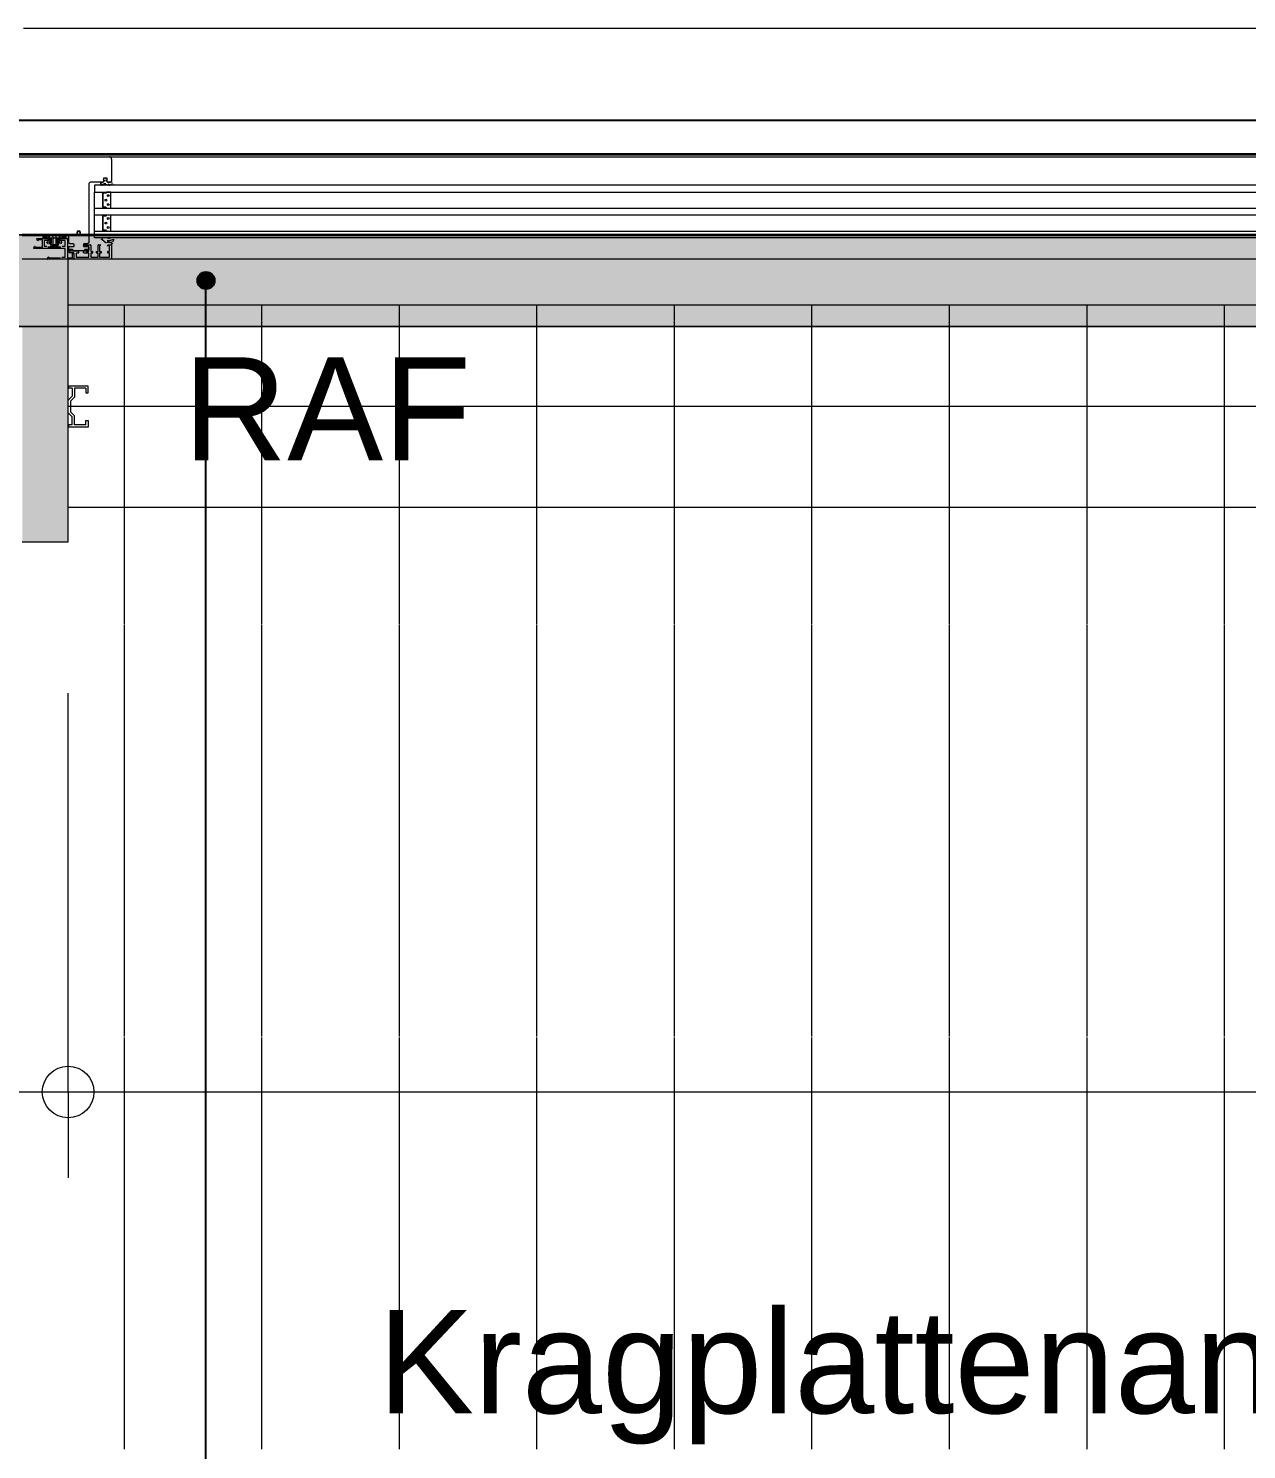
# Model space of a CAD drawing. Header units: metres. Extents: x 0.003 to 0.843, y 0.003 to 0.597.
# Drawn here: x 0.50247 to 0.52373, y 0.1414 to 0.1662 of the extents above; entities that cross this region are included whole.
import ezdxf

# ---------------------------------------------------------------- set-up
doc = ezdxf.new("R2010")
doc.units = ezdxf.units.M
for name, pattern in [('AUSGEZOGEN', [0]), ('LINIE_23', [0.0079, 0.004, -0.0013, 0, -0.0013, 0, -0.0013]), ('STRICHLINIE', [19.05, 12.7, -6.35]), ('STRICHPUNKT', [25.4, 12.7, -6.35, 0, -6.35])]:
    doc.linetypes.add(name, pattern=pattern)
for name, color, linetype, lineweight in [('Allgemein', 7, 'AUSGEZOGEN', 18), ('Ausbau Raeume', 7, 'AUSGEZOGEN', 18), ('Bauachsen grob', 7, 'STRICHPUNKT', 13), ('Bodenplatte', 7, 'AUSGEZOGEN', 18), ('Decke', 7, 'AUSGEZOGEN', 35), ('Fenster', 7, 'AUSGEZOGEN', 18), ('Rolladen', 7, 'AUSGEZOGEN', 13), ('Text Decke', 7, 'AUSGEZOGEN', 25), ('Text Werkplan Ausfuehrung', 7, 'AUSGEZOGEN', 25), ('Wand Beton bewehrt', 7, 'AUSGEZOGEN', 35), ('Werkplan- Ausfuehrungsmasse', 7, 'AUSGEZOGEN', 13)]:
    doc.layers.add(name, color=color, linetype=linetype, lineweight=lineweight)
doc.styles.add('ARIAL', font='ARIAL.TTF')

msp = doc.modelspace()

# ---------------------------------------------------------------- hatches: boundary and pattern name
at = {"layer": 'Allgemein', "linetype": 'AUSGEZOGEN', "lineweight": 13}
msp.add_hatch(color=32, dxfattribs=at).paths.add_polyline_path([(0.50316, 0.159397), (0.50316, 0.162171), (0.50236, 0.162171), (0.50236, 0.159397), (0.50236, 0.158597), (0.50236, 0.158117), (0.50236, 0.157637), (0.50236, 0.157237), (0.50316, 0.157237), (0.50316, 0.157637), (0.50316, 0.158117), (0.50316, 0.158597)])
at = {"layer": 'Bodenplatte', "linetype": 'AUSGEZOGEN', "lineweight": 13}
msp.add_hatch(color=71, dxfattribs=at).paths.add_polyline_path([(0.32236, 0.162597), (0.32236, 0.160997), (0.63436, 0.160997), (0.63436, 0.162597)])
at = {"layer": 'Text Decke', "linetype": 'AUSGEZOGEN', "lineweight": 25}
for points in [[(0.505416, 0.161797), (0.505716, 0.161797), (0.505695, 0.161872)], [(0.505416, 0.161797), (0.505695, 0.161872), (0.505437, 0.161872)], [(0.505437, 0.161722), (0.505716, 0.161797), (0.505416, 0.161797)], [(0.505437, 0.161872), (0.505695, 0.161872), (0.505641, 0.161926)], [(0.505437, 0.161872), (0.505641, 0.161926), (0.505491, 0.161926)], [(0.505437, 0.161722), (0.505695, 0.161722), (0.505716, 0.161797)], [(0.505491, 0.161668), (0.505695, 0.161722), (0.505437, 0.161722)], [(0.505491, 0.161926), (0.505641, 0.161926), (0.505566, 0.161947)], [(0.505491, 0.161668), (0.505641, 0.161668), (0.505695, 0.161722)], [(0.505641, 0.161668), (0.505491, 0.161668), (0.505566, 0.161647)]]:
    msp.add_hatch(color=92, dxfattribs=at).paths.add_polyline_path(points)

# ---------------------------------------------------------------- linework, layer by layer
at = {"layer": 'Allgemein', "color": 7, "linetype": 'AUSGEZOGEN', "lineweight": 13}
for p, q in [((0.50316, 0.162171), (0.50236, 0.162171)), ((0.50316, 0.159397), (0.50316, 0.162171)), ((0.50316, 0.158597), (0.50316, 0.159397)), ((0.50316, 0.158117), (0.50316, 0.158597)), ((0.50316, 0.157637), (0.50316, 0.158117)), ((0.50316, 0.157237), (0.50316, 0.157637)), ((0.50236, 0.157237), (0.50316, 0.157237))]:
    msp.add_line(p, q, dxfattribs=at)
at = {"layer": 'Ausbau Raeume', "color": 254, "linetype": 'AUSGEZOGEN', "lineweight": 18}
for p, q in [((0.504142, 0.155803), (0.504142, 0.161371)), ((0.506542, 0.155803), (0.506542, 0.161371)), ((0.508942, 0.155803), (0.508942, 0.161371)), ((0.511342, 0.155803), (0.511342, 0.161371)), ((0.513742, 0.155803), (0.513742, 0.161371)), ((0.516142, 0.155803), (0.516142, 0.161371)), ((0.518542, 0.155803), (0.518542, 0.161371)), ((0.520942, 0.155803), (0.520942, 0.161371)), ((0.523342, 0.155803), (0.523342, 0.161371)), ((0.504142, 0.148603), (0.504142, 0.155789)), ((0.506542, 0.148603), (0.506542, 0.155789)), ((0.508942, 0.148603), (0.508942, 0.155789)), ((0.511342, 0.148603), (0.511342, 0.155789)), ((0.513742, 0.148603), (0.513742, 0.155789)), ((0.516142, 0.148603), (0.516142, 0.155789)), ((0.518542, 0.148603), (0.518542, 0.155789)), ((0.520942, 0.148603), (0.520942, 0.155789)), ((0.523342, 0.148603), (0.523342, 0.155789)), ((0.504142, 0.141403), (0.504142, 0.148589)), ((0.506542, 0.141403), (0.506542, 0.148589)), ((0.508942, 0.141403), (0.508942, 0.148589)), ((0.511342, 0.141403), (0.511342, 0.148589)), ((0.513742, 0.141403), (0.513742, 0.148589)), ((0.516142, 0.141403), (0.516142, 0.148589)), ((0.518542, 0.141403), (0.518542, 0.148589)), ((0.520942, 0.141403), (0.520942, 0.148589)), ((0.523342, 0.141403), (0.523342, 0.148589))]:
    msp.add_line(p, q, dxfattribs=at)
at = {"layer": 'Bauachsen grob', "color": 32, "linetype": 'LINIE_23', "lineweight": 25, "true_color": 0xc36e14}
msp.add_line((0.2294, 0.164597), (0.73132, 0.164597), dxfattribs=at)
at = {"layer": 'Bodenplatte', "color": 92, "linetype": 'STRICHLINIE', "lineweight": 18}
for p, q in [((0.63436, 0.162597), (0.32236, 0.162597)), ((0.31916, 0.160997), (0.63756, 0.160997))]:
    msp.add_line(p, q, dxfattribs=at)
at = {"layer": 'Decke', "color": 92, "linetype": 'STRICHPUNKT', "lineweight": 18}
for p, q in [((0.32236, 0.162597), (0.63436, 0.162597)), ((0.63756, 0.160997), (0.31916, 0.160997))]:
    msp.add_line(p, q, dxfattribs=at)
at = {"layer": 'Fenster', "color": 7, "linetype": 'AUSGEZOGEN', "lineweight": 13}
for p, q in [((0.5331, 0.166197), (0.50238, 0.166197)), ((0.50177, 0.163957), (0.50388, 0.163957)), ((0.50388, 0.163957), (0.5331, 0.163957)), ((0.50392, 0.163917), (0.50392, 0.163537)), ((0.50352, 0.163477), (0.50352, 0.162607)), ((0.503778, 0.163517), (0.50356, 0.163517)), ((0.50362, 0.163461), (0.50362, 0.163341)), ((0.53336, 0.163461), (0.50362, 0.163461)), ((0.503729, 0.163517), (0.503765, 0.163517)), ((0.503729, 0.163467), (0.503729, 0.163502)), ((0.503743, 0.163474), (0.503741, 0.163466)), ((0.503757, 0.163466), (0.503754, 0.163474)), ((0.503779, 0.16348), (0.503768, 0.163464)), ((0.503772, 0.163553), (0.503785, 0.163567)), ((0.50378, 0.163549), (0.503777, 0.163547)), ((0.50384, 0.163587), (0.503778, 0.163587)), ((0.503778, 0.163587), (0.503778, 0.163517)), ((0.503818, 0.163485), (0.503788, 0.163485)), ((0.503796, 0.163474), (0.503813, 0.16348)), ((0.503839, 0.163475), (0.503796, 0.163461)), ((0.503797, 0.163529), (0.503797, 0.163552)), ((0.503807, 0.163575), (0.503811, 0.163575)), ((0.503821, 0.163551), (0.503821, 0.163529)), ((0.503832, 0.163567), (0.503846, 0.163553)), ((0.503841, 0.163547), (0.503838, 0.163549)), ((0.50384, 0.163517), (0.50384, 0.163587)), ((0.5039, 0.163517), (0.50384, 0.163517)), ((0.503849, 0.163466), (0.503847, 0.163474)), ((0.503853, 0.163517), (0.503899, 0.163517)), ((0.503863, 0.163474), (0.503861, 0.163466)), ((0.503877, 0.163466), (0.503874, 0.163474)), ((0.503889, 0.16347), (0.503888, 0.163466)), ((0.503935, 0.163461), (0.503899, 0.163473)), ((0.50392, 0.163537), (0.5039, 0.163517)), ((0.503904, 0.16352), (0.503908, 0.163526)), ((0.503919, 0.163522), (0.503919, 0.16352)), ((0.503919, 0.16352), (0.503919, 0.163518)), ((0.503919, 0.163516), (0.503928, 0.16349)), ((0.50394, 0.163478), (0.503945, 0.163475)), ((0.50362, 0.163061), (0.50362, 0.163341)), ((0.50362, 0.163341), (0.53336, 0.163341)), ((0.50376, 0.163318), (0.50376, 0.163085)), ((0.503764, 0.163318), (0.503764, 0.163085)), ((0.503764, 0.163085), (0.503764, 0.163318)), ((0.503828, 0.163329), (0.503771, 0.163329)), ((0.503821, 0.163326), (0.503771, 0.163326)), ((0.503771, 0.163326), (0.503821, 0.163326)), ((0.503828, 0.163329), (0.503828, 0.163329)), ((0.503829, 0.163334), (0.503829, 0.163334)), ((0.503901, 0.163341), (0.503837, 0.163341)), ((0.503908, 0.163069), (0.503908, 0.163334)), ((0.50362, 0.162941), (0.50362, 0.163061)), ((0.50362, 0.163061), (0.53336, 0.163061)), ((0.503771, 0.163077), (0.503821, 0.163077)), ((0.503821, 0.163077), (0.503771, 0.163077)), ((0.503771, 0.163073), (0.503828, 0.163073)), ((0.503828, 0.163073), (0.503828, 0.163074)), ((0.503829, 0.163069), (0.503829, 0.163069)), ((0.503837, 0.163061), (0.503901, 0.163061)), ((0.50362, 0.162661), (0.50362, 0.162941)), ((0.53336, 0.162941), (0.50362, 0.162941)), ((0.50376, 0.162918), (0.50376, 0.162685)), ((0.503764, 0.162918), (0.503764, 0.162685)), ((0.503764, 0.162685), (0.503764, 0.162918)), ((0.503828, 0.162929), (0.503771, 0.162929)), ((0.503821, 0.162926), (0.503771, 0.162926)), ((0.503771, 0.162926), (0.503821, 0.162926)), ((0.503828, 0.162929), (0.503828, 0.162929)), ((0.503829, 0.162934), (0.503829, 0.162934)), ((0.503901, 0.162941), (0.503837, 0.162941)), ((0.503908, 0.162669), (0.503908, 0.162934)), ((0.50332, 0.162597), (0.50108, 0.162597)), ((0.502612, 0.162517), (0.502612, 0.162527)), ((0.502616, 0.162531), (0.502794, 0.162531)), ((0.50263, 0.162495), (0.502622, 0.1625)), ((0.502636, 0.162503), (0.502636, 0.162498)), ((0.502708, 0.162507), (0.50264, 0.162507)), ((0.502712, 0.162383), (0.502712, 0.162503)), ((0.502716, 0.162593), (0.502736, 0.162593)), ((0.502716, 0.162569), (0.502716, 0.162593)), ((0.502736, 0.162569), (0.502716, 0.162569)), ((0.502716, 0.162543), (0.502761, 0.162558)), ((0.502716, 0.162533), (0.502716, 0.162543)), ((0.502716, 0.162543), (0.50272, 0.16254)), ((0.502716, 0.162533), (0.50272, 0.162533)), ((0.502736, 0.162597), (0.50272, 0.162597)), ((0.50272, 0.162565), (0.502736, 0.162565)), ((0.502762, 0.162554), (0.50272, 0.16254)), ((0.50272, 0.16254), (0.50272, 0.162533)), ((0.502723, 0.162531), (0.50276, 0.162544)), ((0.502724, 0.162528), (0.502723, 0.162531)), ((0.502761, 0.16254), (0.502724, 0.162528)), ((0.502736, 0.162597), (0.502826, 0.162597)), ((0.502736, 0.162593), (0.502736, 0.162597)), ((0.502826, 0.162593), (0.502736, 0.162593)), ((0.502736, 0.162593), (0.502736, 0.162569)), ((0.502786, 0.162569), (0.502736, 0.162569)), ((0.502736, 0.162569), (0.502736, 0.162565)), ((0.502768, 0.162565), (0.502736, 0.162565)), ((0.502744, 0.162495), (0.502744, 0.162399)), ((0.502798, 0.162499), (0.502748, 0.162499)), ((0.502761, 0.16254), (0.50276, 0.162544)), ((0.502761, 0.162558), (0.502763, 0.162558)), ((0.502761, 0.162558), (0.502762, 0.162554)), ((0.502763, 0.162555), (0.502762, 0.162554)), ((0.502762, 0.162544), (0.502762, 0.162554)), ((0.502762, 0.16254), (0.502762, 0.162544)), ((0.502762, 0.162544), (0.502762, 0.162544)), ((0.502762, 0.162544), (0.502763, 0.162544)), ((0.502763, 0.16254), (0.502762, 0.16254)), ((0.502763, 0.162544), (0.502764, 0.162543)), ((0.502764, 0.162539), (0.502763, 0.16254)), ((0.502763, 0.16254), (0.502763, 0.16254)), ((0.502764, 0.162543), (0.502765, 0.162541)), ((0.502765, 0.162539), (0.502764, 0.162539)), ((0.502765, 0.162541), (0.502766, 0.162541)), ((0.502765, 0.162541), (0.502765, 0.16254)), ((0.502765, 0.16254), (0.502765, 0.162539)), ((0.502765, 0.162539), (0.502765, 0.162538)), ((0.502765, 0.162538), (0.502766, 0.162538)), ((0.502766, 0.162541), (0.502766, 0.162561)), ((0.502766, 0.162561), (0.502771, 0.162561)), ((0.502786, 0.162541), (0.502766, 0.162541)), ((0.502766, 0.162538), (0.502767, 0.162537)), ((0.502767, 0.162537), (0.502768, 0.162537)), ((0.502768, 0.162565), (0.502772, 0.162566)), ((0.50277, 0.162537), (0.502768, 0.162537)), ((0.50277, 0.162537), (0.502786, 0.162537)), ((0.502774, 0.162562), (0.502771, 0.162561)), ((0.502772, 0.162566), (0.502777, 0.162567)), ((0.502778, 0.162564), (0.502774, 0.162562)), ((0.502777, 0.162567), (0.502781, 0.162568)), ((0.502782, 0.162566), (0.502778, 0.162564)), ((0.502781, 0.162568), (0.502786, 0.162569)), ((0.502786, 0.162569), (0.502782, 0.162566)), ((0.502786, 0.162569), (0.502786, 0.162541)), ((0.502786, 0.162537), (0.502786, 0.162541)), ((0.502786, 0.162541), (0.502826, 0.162541)), ((0.502826, 0.162537), (0.502786, 0.162537)), ((0.502786, 0.162493), (0.502787, 0.162496)), ((0.502786, 0.162493), (0.50279, 0.162492)), ((0.502786, 0.162493), (0.50279, 0.162492)), ((0.502791, 0.162494), (0.502787, 0.162496)), ((0.502787, 0.162473), (0.502791, 0.162475)), ((0.502788, 0.162472), (0.502791, 0.162474)), ((0.502806, 0.162443), (0.502788, 0.162472)), ((0.502791, 0.162494), (0.50279, 0.162492)), ((0.502791, 0.162498), (0.502816, 0.162498)), ((0.502791, 0.162498), (0.502791, 0.162494)), ((0.502816, 0.162494), (0.502791, 0.162494)), ((0.502791, 0.162474), (0.502809, 0.162446)), ((0.502807, 0.162506), (0.502801, 0.162501)), ((0.50281, 0.162515), (0.50281, 0.162513)), ((0.502816, 0.162498), (0.502816, 0.162494)), ((0.502822, 0.162537), (0.502822, 0.16252)), ((0.50286, 0.16252), (0.502822, 0.16252)), ((0.502822, 0.162519), (0.502822, 0.162519)), ((0.502822, 0.162519), (0.502822, 0.162518)), ((0.502822, 0.162518), (0.50286, 0.162518)), ((0.502822, 0.162518), (0.502822, 0.162518)), ((0.502834, 0.162513), (0.502822, 0.162518)), ((0.502822, 0.162518), (0.502822, 0.162518)), ((0.502826, 0.162597), (0.503014, 0.162597)), ((0.502826, 0.162597), (0.502826, 0.162593)), ((0.502826, 0.162541), (0.502826, 0.162593)), ((0.502829, 0.162593), (0.502826, 0.162593)), ((0.502826, 0.162537), (0.502826, 0.162541)), ((0.502829, 0.162541), (0.502826, 0.162541)), ((0.503014, 0.162537), (0.502826, 0.162537)), ((0.502829, 0.162593), (0.502829, 0.162541)), ((0.503011, 0.162593), (0.502829, 0.162593)), ((0.502829, 0.162541), (0.503011, 0.162541)), ((0.502835, 0.162482), (0.502831, 0.162482)), ((0.50284, 0.162441), (0.502831, 0.162482)), ((0.50286, 0.162513), (0.502834, 0.162513)), ((0.502835, 0.162513), (0.50286, 0.162513)), ((0.502835, 0.162482), (0.502844, 0.162442)), ((0.50286, 0.162443), (0.50286, 0.162537)), ((0.502864, 0.162537), (0.502864, 0.162443)), ((0.502892, 0.162597), (0.502892, 0.162427)), ((0.502948, 0.162597), (0.502948, 0.162427)), ((0.502976, 0.162443), (0.502976, 0.162537)), ((0.50298, 0.162537), (0.50298, 0.162443)), ((0.503017, 0.16252), (0.50298, 0.16252)), ((0.50298, 0.162518), (0.503017, 0.162518)), ((0.50298, 0.162513), (0.503005, 0.162513)), ((0.503006, 0.162513), (0.50298, 0.162513)), ((0.502996, 0.162442), (0.503005, 0.162482)), ((0.503009, 0.162482), (0.503, 0.162441)), ((0.503005, 0.162482), (0.503009, 0.162482)), ((0.503006, 0.162513), (0.503017, 0.162518)), ((0.503011, 0.162541), (0.503011, 0.162593)), ((0.503014, 0.162593), (0.503011, 0.162593)), ((0.503014, 0.162541), (0.503011, 0.162541)), ((0.503014, 0.162593), (0.503014, 0.162597)), ((0.503014, 0.162597), (0.503104, 0.162597)), ((0.503014, 0.162593), (0.503014, 0.162541)), ((0.503104, 0.162593), (0.503014, 0.162593)), ((0.503014, 0.162537), (0.503014, 0.162541)), ((0.503014, 0.162541), (0.503054, 0.162541)), ((0.503054, 0.162537), (0.503014, 0.162537)), ((0.503017, 0.162537), (0.503017, 0.16252)), ((0.503017, 0.162518), (0.503017, 0.162519)), ((0.503017, 0.162519), (0.503017, 0.162519)), ((0.503017, 0.162518), (0.503017, 0.162518)), ((0.503017, 0.162518), (0.503017, 0.162518)), ((0.503024, 0.162498), (0.503049, 0.162498)), ((0.503024, 0.162498), (0.503024, 0.162494)), ((0.503049, 0.162494), (0.503024, 0.162494)), ((0.50303, 0.162513), (0.50303, 0.162515)), ((0.503031, 0.162446), (0.503049, 0.162474)), ((0.503039, 0.162501), (0.503033, 0.162506)), ((0.503052, 0.162472), (0.503034, 0.162443)), ((0.503104, 0.162499), (0.503042, 0.162499)), ((0.503046, 0.162531), (0.503146, 0.162531)), ((0.503049, 0.162494), (0.503049, 0.162498)), ((0.503053, 0.162496), (0.503049, 0.162494)), ((0.50305, 0.162492), (0.503049, 0.162494)), ((0.503052, 0.162472), (0.503049, 0.162474)), ((0.503052, 0.162472), (0.503049, 0.162474)), ((0.503054, 0.162493), (0.50305, 0.162492)), ((0.503054, 0.162493), (0.50305, 0.162492)), ((0.503053, 0.162496), (0.503054, 0.162493)), ((0.503054, 0.162541), (0.503054, 0.162569)), ((0.503104, 0.162569), (0.503054, 0.162569)), ((0.503058, 0.162567), (0.503054, 0.162569)), ((0.503054, 0.162569), (0.503059, 0.162568)), ((0.503054, 0.162537), (0.503054, 0.162541)), ((0.503074, 0.162541), (0.503054, 0.162541)), ((0.503054, 0.162537), (0.50307, 0.162537)), ((0.503062, 0.162564), (0.503058, 0.162567)), ((0.503059, 0.162568), (0.503063, 0.162567)), ((0.503066, 0.162562), (0.503062, 0.162564)), ((0.503063, 0.162567), (0.503068, 0.162566)), ((0.503069, 0.162561), (0.503066, 0.162562)), ((0.503068, 0.162566), (0.503072, 0.162565)), ((0.503069, 0.162561), (0.503074, 0.162561)), ((0.503072, 0.162537), (0.50307, 0.162537)), ((0.503104, 0.162565), (0.503072, 0.162565)), ((0.503072, 0.162537), (0.503074, 0.162538)), ((0.503072, 0.162537), (0.503072, 0.162537)), ((0.503074, 0.162561), (0.503074, 0.162541)), ((0.503074, 0.162541), (0.503075, 0.162541)), ((0.503074, 0.162538), (0.503075, 0.162538)), ((0.503075, 0.162542), (0.503076, 0.162543)), ((0.503075, 0.162541), (0.503075, 0.162542)), ((0.503075, 0.16254), (0.503075, 0.162541)), ((0.503075, 0.162539), (0.503075, 0.16254)), ((0.503075, 0.162539), (0.503075, 0.162538)), ((0.503076, 0.162539), (0.503075, 0.162539)), ((0.503075, 0.162539), (0.503075, 0.162539)), ((0.503075, 0.162538), (0.503075, 0.162539)), ((0.503076, 0.162543), (0.503077, 0.162544)), ((0.503077, 0.16254), (0.503076, 0.16254)), ((0.503076, 0.16254), (0.503076, 0.162539)), ((0.503077, 0.162558), (0.503079, 0.162558)), ((0.503078, 0.162554), (0.503077, 0.162555)), ((0.503077, 0.162544), (0.503077, 0.162544)), ((0.503077, 0.162544), (0.503078, 0.162544)), ((0.503078, 0.16254), (0.503077, 0.16254)), ((0.503079, 0.162558), (0.503078, 0.162554)), ((0.503078, 0.162554), (0.503078, 0.162544)), ((0.50312, 0.16254), (0.503078, 0.162554)), ((0.503078, 0.162544), (0.503078, 0.16254)), ((0.503079, 0.162558), (0.503124, 0.162543)), ((0.50308, 0.162544), (0.503079, 0.16254)), ((0.503116, 0.162528), (0.503079, 0.16254)), ((0.50308, 0.162544), (0.503117, 0.162531)), ((0.50312, 0.162597), (0.503104, 0.162597)), ((0.503104, 0.162593), (0.503104, 0.162597)), ((0.503104, 0.162569), (0.503104, 0.162593)), ((0.503104, 0.162593), (0.503124, 0.162593)), ((0.503104, 0.162569), (0.503104, 0.162565)), ((0.503124, 0.162569), (0.503104, 0.162569)), ((0.503104, 0.162565), (0.50312, 0.162565)), ((0.503108, 0.162399), (0.503108, 0.162495)), ((0.503116, 0.162528), (0.503117, 0.162531)), ((0.503124, 0.162543), (0.50312, 0.16254)), ((0.50312, 0.162533), (0.50312, 0.16254)), ((0.503124, 0.162533), (0.50312, 0.162533)), ((0.503124, 0.162593), (0.503124, 0.162569)), ((0.503124, 0.162543), (0.503124, 0.162533)), ((0.50315, 0.162527), (0.50315, 0.162199)), ((0.50317, 0.162457), (0.50317, 0.162597)), ((0.50317, 0.162597), (0.50332, 0.162597)), ((0.50319, 0.162437), (0.50317, 0.162457)), ((0.50337, 0.162657), (0.50332, 0.162657)), ((0.50332, 0.162657), (0.50332, 0.162597)), ((0.50332, 0.162597), (0.50332, 0.162643)), ((0.50333, 0.162653), (0.503345, 0.162653)), ((0.503345, 0.162653), (0.50336, 0.162653)), ((0.50337, 0.162597), (0.50337, 0.162657)), ((0.50337, 0.162643), (0.50337, 0.162597)), ((0.50351, 0.162597), (0.50337, 0.162597)), ((0.50337, 0.162597), (0.50352, 0.162597)), ((0.50352, 0.162457), (0.5035, 0.162437)), ((0.50352, 0.162607), (0.50351, 0.162597)), ((0.50352, 0.162597), (0.50352, 0.162457)), ((0.50362, 0.162541), (0.50362, 0.162661)), ((0.50362, 0.162661), (0.53336, 0.162661)), ((0.53336, 0.162541), (0.50362, 0.162541)), ((0.503763, 0.162546), (0.503723, 0.162538)), ((0.503744, 0.162517), (0.503745, 0.162519)), ((0.503745, 0.162515), (0.503744, 0.162517)), ((0.503745, 0.162519), (0.503747, 0.162521)), ((0.503747, 0.162514), (0.503745, 0.162515)), ((0.503747, 0.162521), (0.503754, 0.162524)), ((0.503751, 0.162512), (0.503747, 0.162514)), ((0.503826, 0.162449), (0.503751, 0.162512)), ((0.503754, 0.162524), (0.503767, 0.162526)), ((0.503771, 0.162677), (0.503821, 0.162677)), ((0.503821, 0.162677), (0.503771, 0.162677)), ((0.503771, 0.162673), (0.503828, 0.162673)), ((0.503828, 0.162673), (0.503828, 0.162674)), ((0.503829, 0.162669), (0.503829, 0.162669)), ((0.503837, 0.162661), (0.503901, 0.162661)), ((0.503847, 0.162493), (0.503843, 0.162456)), ((0.503847, 0.1625), (0.503847, 0.162493)), ((0.5039, 0.162537), (0.503855, 0.162524)), ((0.503867, 0.162492), (0.503863, 0.162486)), ((0.503863, 0.162486), (0.503864, 0.162469)), ((0.503864, 0.162469), (0.503868, 0.162464)), ((0.503886, 0.162498), (0.503867, 0.162492)), ((0.503868, 0.162464), (0.50387, 0.162463)), ((0.50387, 0.162463), (0.503871, 0.162462)), ((0.503871, 0.162462), (0.503873, 0.162462)), ((0.503873, 0.162462), (0.503874, 0.162462)), ((0.503874, 0.162462), (0.503875, 0.162461)), ((0.503921, 0.162461), (0.503875, 0.162461)), ((0.503886, 0.162498), (0.503898, 0.1625)), ((0.503898, 0.1625), (0.503908, 0.162503)), ((0.503908, 0.162503), (0.503924, 0.162507)), ((0.504005, 0.162541), (0.503924, 0.162541)), ((0.503924, 0.162507), (0.503939, 0.162512)), ((0.503954, 0.162505), (0.503934, 0.162467)), ((0.503939, 0.162512), (0.503948, 0.162514)), ((0.503948, 0.162514), (0.503956, 0.162515)), ((0.503958, 0.162511), (0.503954, 0.162505)), ((0.503956, 0.162515), (0.503958, 0.162511)), ((0.504009, 0.162517), (0.504012, 0.162522)), ((0.50256, 0.162359), (0.50256, 0.16237)), ((0.503104, 0.162355), (0.502564, 0.162355)), ((0.50257, 0.162387), (0.502578, 0.162392)), ((0.502584, 0.162388), (0.502584, 0.162383)), ((0.502588, 0.162379), (0.502708, 0.162379)), ((0.502748, 0.162395), (0.502786, 0.162395)), ((0.502806, 0.162443), (0.502809, 0.162446)), ((0.502806, 0.162385), (0.503033, 0.162385)), ((0.502807, 0.162442), (0.50281, 0.162445)), ((0.50281, 0.162203), (0.502818, 0.162208)), ((0.502817, 0.162426), (0.50282, 0.162427)), ((0.502824, 0.162204), (0.502824, 0.162199)), ((0.502844, 0.162442), (0.50284, 0.162441)), ((0.502849, 0.162396), (0.50285, 0.1624)), ((0.502855, 0.162395), (0.502855, 0.162399)), ((0.502855, 0.162399), (0.502985, 0.162399)), ((0.502985, 0.162395), (0.502855, 0.162395)), ((0.502862, 0.162401), (0.502856, 0.162395)), ((0.50286, 0.162443), (0.502864, 0.162443)), ((0.502978, 0.162423), (0.502862, 0.162423)), ((0.502862, 0.162423), (0.502862, 0.162401)), ((0.502862, 0.162401), (0.502978, 0.162401)), ((0.502866, 0.162427), (0.502974, 0.162427)), ((0.50298, 0.162443), (0.502976, 0.162443)), ((0.502978, 0.162423), (0.502978, 0.162401)), ((0.502978, 0.162401), (0.502984, 0.162395)), ((0.502985, 0.162395), (0.502985, 0.162399)), ((0.502991, 0.162396), (0.50299, 0.1624)), ((0.502996, 0.162442), (0.503, 0.162441)), ((0.503023, 0.162426), (0.50302, 0.162427)), ((0.503033, 0.162442), (0.50303, 0.162445)), ((0.503034, 0.162443), (0.503031, 0.162446)), ((0.503048, 0.162207), (0.503104, 0.162207)), ((0.503054, 0.162395), (0.503104, 0.162395)), ((0.503108, 0.162211), (0.503108, 0.162351)), ((0.50317, 0.162347), (0.50317, 0.162381)), ((0.50317, 0.162347), (0.50317, 0.162337)), ((0.50317, 0.162305), (0.50317, 0.162307)), ((0.50318, 0.162391), (0.503254, 0.162391)), ((0.503214, 0.162337), (0.50318, 0.162337)), ((0.50321, 0.162337), (0.50318, 0.162337)), ((0.50318, 0.162317), (0.503304, 0.162317)), ((0.503254, 0.162437), (0.50319, 0.162437)), ((0.50319, 0.162317), (0.5032, 0.162317)), ((0.503254, 0.162281), (0.503194, 0.162281)), ((0.503238, 0.162337), (0.50321, 0.162337)), ((0.50321, 0.162327), (0.50321, 0.162333)), ((0.503236, 0.162199), (0.503236, 0.162267)), ((0.503258, 0.162317), (0.503238, 0.162337)), ((0.50324, 0.162271), (0.50325, 0.162271)), ((0.503345, 0.162317), (0.503258, 0.162317)), ((0.50326, 0.162261), (0.50326, 0.162175)), ((0.503264, 0.162401), (0.503264, 0.162427)), ((0.503264, 0.162175), (0.503264, 0.162271)), ((0.503298, 0.162273), (0.503298, 0.162211)), ((0.50334, 0.162277), (0.503302, 0.162277)), ((0.503302, 0.162207), (0.503516, 0.162207)), ((0.503304, 0.162317), (0.50334, 0.162317)), ((0.503344, 0.162313), (0.503344, 0.162281)), ((0.503432, 0.162317), (0.503345, 0.162317)), ((0.503426, 0.162427), (0.503426, 0.162401)), ((0.50343, 0.162401), (0.50343, 0.162411)), ((0.50343, 0.162287), (0.50343, 0.162299)), ((0.503452, 0.162337), (0.503432, 0.162317)), ((0.503433, 0.162306), (0.503457, 0.16233)), ((0.5035, 0.162437), (0.503436, 0.162437)), ((0.503436, 0.162391), (0.50351, 0.162391)), ((0.50344, 0.162421), (0.503552, 0.162421)), ((0.503516, 0.162391), (0.50344, 0.162391)), ((0.503516, 0.162277), (0.50344, 0.162277)), ((0.50348, 0.162337), (0.503452, 0.162337)), ((0.503464, 0.162333), (0.503466, 0.162333)), ((0.50347, 0.162329), (0.50347, 0.162311)), ((0.503474, 0.162307), (0.503516, 0.162307)), ((0.503476, 0.162337), (0.50351, 0.162337)), ((0.50351, 0.162337), (0.50348, 0.162337)), ((0.50348, 0.162327), (0.50348, 0.162333)), ((0.5035, 0.162317), (0.50349, 0.162317)), ((0.50352, 0.162311), (0.50352, 0.162387)), ((0.50352, 0.162381), (0.50352, 0.162347)), ((0.50352, 0.162347), (0.50352, 0.162337)), ((0.50352, 0.162211), (0.50352, 0.162273)), ((0.503556, 0.162417), (0.503556, 0.162311)), ((0.503556, 0.162273), (0.503556, 0.162211)), ((0.50356, 0.162307), (0.503582, 0.162307)), ((0.503582, 0.162277), (0.50356, 0.162277)), ((0.50356, 0.162207), (0.50368, 0.162207)), ((0.503586, 0.162303), (0.503586, 0.162281)), ((0.503654, 0.162281), (0.503654, 0.162303)), ((0.503658, 0.162307), (0.50368, 0.162307)), ((0.50368, 0.162277), (0.503658, 0.162277)), ((0.503684, 0.162311), (0.503684, 0.162417)), ((0.503684, 0.162211), (0.503684, 0.162273)), ((0.503688, 0.162421), (0.50372, 0.162421)), ((0.503708, 0.162392), (0.503708, 0.162311)), ((0.503708, 0.162273), (0.503708, 0.162211)), ((0.503724, 0.162411), (0.50371, 0.162397)), ((0.503712, 0.162307), (0.503734, 0.162307)), ((0.503734, 0.162277), (0.503712, 0.162277)), ((0.503712, 0.162207), (0.50388, 0.162207)), ((0.503738, 0.162303), (0.503738, 0.162281)), ((0.503846, 0.162397), (0.503854, 0.162419)), ((0.503854, 0.162281), (0.503854, 0.162303)), ((0.503858, 0.162421), (0.503913, 0.162421)), ((0.503858, 0.162307), (0.50388, 0.162307)), ((0.50388, 0.162277), (0.503858, 0.162277)), ((0.503882, 0.162391), (0.503862, 0.162411)), ((0.503866, 0.162421), (0.503916, 0.162421)), ((0.503884, 0.162311), (0.503884, 0.162386)), ((0.503884, 0.162211), (0.503884, 0.162273)), ((0.50392, 0.162417), (0.50392, 0.162175)), ((0.50392, 0.162415), (0.50392, 0.162378)), ((0.503924, 0.162374), (0.503931, 0.162374)), ((0.5028, 0.162175), (0.5028, 0.162186)), ((0.503256, 0.162171), (0.502804, 0.162171)), ((0.502828, 0.162195), (0.50303, 0.162195)), ((0.503154, 0.162195), (0.503232, 0.162195)), ((0.503916, 0.162171), (0.503268, 0.162171)), ((0.533064, 0.162171), (0.503916, 0.162171)), ((0.50316, 0.161371), (0.56446, 0.161371))]:
    msp.add_line(p, q, dxfattribs=at)
for centre, radius in [((0.50382, 0.163201), 0.000016), ((0.503861, 0.16328), 0.000016), ((0.503861, 0.163123), 0.000016), ((0.50382, 0.162801), 0.000016), ((0.503861, 0.16288), 0.000016), ((0.503861, 0.162723), 0.000016), ((0.503923, 0.162443), 0.00000995)]:
    msp.add_circle(centre, radius, dxfattribs=at)
for centre, radius, start, end in [((0.50388, 0.163917), 0.00004, 0.0001, 89.9999), ((0.50356, 0.163477), 0.00004, 89.9999, 179.9999), ((0.503735, 0.163467), 0.000006, 179.9999, 344.9999), ((0.503749, 0.163472), 0.000006, 14.9999, 164.9999), ((0.503762, 0.163467), 0.000006, 194.9999, 329.9999), ((0.503788, 0.163475), 0.00001, 89.9999, 149.9999), ((0.503855, 0.163467), 0.000006, 194.9999, 344.9999), ((0.503869, 0.163472), 0.000006, 14.9999, 164.9999), ((0.503882, 0.163467), 0.000006, 194.9999, 344.9999), ((0.503771, 0.163318), 0.0000114, 89.9999, 179.9999), ((0.503771, 0.163318), 0.0000078, 89.9999, 179.9999), ((0.503771, 0.163318), 0.0000078, 89.9999, 179.9999), ((0.503821, 0.163333), 0.0000078, 269.9999, 0.0001), ((0.503837, 0.163334), 0.0000078, 89.9999, 179.9999), ((0.503901, 0.163334), 0.0000078, 0.0001, 89.9999), ((0.503771, 0.163085), 0.0000114, 179.9999, 269.9999), ((0.503771, 0.163085), 0.0000078, 179.9999, 269.9999), ((0.503771, 0.163085), 0.0000078, 179.9999, 269.9999), ((0.503821, 0.163069), 0.0000078, 0.0001, 89.9999), ((0.503837, 0.163069), 0.0000078, 179.9999, 269.9999), ((0.503901, 0.163069), 0.0000078, 269.9999, 0.0001), ((0.503771, 0.162918), 0.0000114, 89.9999, 179.9999), ((0.503771, 0.162918), 0.0000078, 89.9999, 179.9999), ((0.503771, 0.162918), 0.0000078, 89.9999, 179.9999), ((0.503821, 0.162933), 0.0000078, 269.9999, 0.0001), ((0.503837, 0.162934), 0.0000078, 89.9999, 179.9999), ((0.503901, 0.162934), 0.0000078, 0.0001, 89.9999), ((0.502616, 0.162527), 0.000004, 89.9999, 179.9999), ((0.502632, 0.162517), 0.00002, 179.9999, 239.9999), ((0.502632, 0.162498), 0.000004, 239.9999, 0.0001), ((0.50264, 0.162503), 0.000004, 89.9999, 179.9999), ((0.502708, 0.162503), 0.000004, 0.0001, 89.9999), ((0.50272, 0.162593), 0.000004, 89.9999, 179.9999), ((0.50272, 0.162569), 0.000004, 179.9999, 269.9999), ((0.502748, 0.162495), 0.000004, 89.9999, 179.9999), ((0.502762, 0.162561), 0.000004, 0.0001, 89.9999), ((0.50277, 0.162541), 0.000004, 179.9999, 269.9999), ((0.502805, 0.162483), 0.00002, 209.3685, 212.4999), ((0.502805, 0.162483), 0.000016, 209.3685, 212.4999), ((0.502794, 0.162515), 0.000016, 0.0001, 89.9999), ((0.502798, 0.162503), 0.000004, 269.9999, 314.9999), ((0.5028, 0.162513), 0.00001, 314.9999, 0.0001), ((0.502816, 0.162478), 0.00002, 11.4999, 89.9999), ((0.502816, 0.162478), 0.000016, 11.4999, 89.9999), ((0.502835, 0.162515), 0.000002, 249.9999, 269.9999), ((0.503005, 0.162515), 0.000002, 269.9999, 289.9999), ((0.503024, 0.162478), 0.00002, 89.9999, 168.4999), ((0.503024, 0.162478), 0.000016, 89.9999, 168.4999), ((0.503046, 0.162515), 0.000016, 89.9999, 179.9999), ((0.50304, 0.162513), 0.00001, 179.9999, 224.9999), ((0.503042, 0.162503), 0.000004, 224.9999, 269.9999), ((0.50307, 0.162541), 0.000004, 269.9999, 0.0001), ((0.503078, 0.162561), 0.000004, 89.9999, 179.9999), ((0.503104, 0.162495), 0.000004, 0.0001, 89.9999), ((0.50312, 0.162593), 0.000004, 0.0001, 89.9999), ((0.50312, 0.162569), 0.000004, 269.9999, 0.0001), ((0.503146, 0.162527), 0.000004, 0.0001, 89.9999), ((0.50333, 0.162643), 0.00001, 89.9999, 179.9999), ((0.50336, 0.162643), 0.00001, 0.0001, 89.9999), ((0.503771, 0.162685), 0.0000114, 179.9999, 269.9999), ((0.503771, 0.162685), 0.0000078, 179.9999, 269.9999), ((0.503771, 0.162685), 0.0000078, 179.9999, 269.9999), ((0.503821, 0.162669), 0.0000078, 0.0001, 89.9999), ((0.503837, 0.162669), 0.0000078, 179.9999, 269.9999), ((0.503901, 0.162669), 0.0000078, 269.9999, 0.0001), ((0.50258, 0.16237), 0.00002, 119.9999, 179.9999), ((0.502564, 0.162359), 0.000004, 179.9999, 269.9999), ((0.50258, 0.162388), 0.000004, 0.0001, 119.9999), ((0.502588, 0.162383), 0.000004, 179.9999, 269.9999), ((0.502708, 0.162383), 0.000004, 269.9999, 0.0001), ((0.502748, 0.162399), 0.000004, 179.9999, 269.9999), ((0.50282, 0.162186), 0.00002, 119.9999, 179.9999), ((0.50282, 0.162204), 0.000004, 0.0001, 119.9999), ((0.502852, 0.162443), 0.0000123, 191.4999, 0.0001), ((0.502852, 0.162443), 0.0000083, 191.4999, 0.0001), ((0.502866, 0.162423), 0.000004, 89.9999, 179.9999), ((0.502974, 0.162423), 0.000004, 0.0001, 89.9999), ((0.502988, 0.162443), 0.0000123, 179.9999, 348.4999), ((0.502988, 0.162443), 0.00000831, 179.9999, 348.4999), ((0.503104, 0.162399), 0.000004, 269.9999, 0.0001), ((0.503104, 0.162351), 0.000004, 0.0001, 89.9999), ((0.503104, 0.162211), 0.000004, 269.9999, 0.0001), ((0.50318, 0.162381), 0.00001, 89.9999, 179.9999), ((0.50318, 0.162347), 0.00001, 179.9999, 269.9999), ((0.50318, 0.162347), 0.00001, 179.9999, 269.9999), ((0.50319, 0.162337), 0.00002, 179.9999, 269.9999), ((0.50318, 0.162307), 0.00001, 89.9999, 179.9999), ((0.503194, 0.162305), 0.000024, 179.9999, 269.9999), ((0.5032, 0.162327), 0.00001, 269.9999, 0.0001), ((0.503214, 0.162333), 0.000004, 89.9999, 179.9999), ((0.50324, 0.162267), 0.000004, 89.9999, 179.9999), ((0.50325, 0.162261), 0.00001, 0.0001, 89.9999), ((0.503254, 0.162427), 0.00001, 0.0001, 89.9999), ((0.503254, 0.162401), 0.00001, 269.9999, 0.0001), ((0.503254, 0.162271), 0.00001, 0.0001, 89.9999), ((0.503302, 0.162273), 0.000004, 89.9999, 179.9999), ((0.503302, 0.162211), 0.000004, 179.9999, 269.9999), ((0.50334, 0.162313), 0.000004, 0.0001, 89.9999), ((0.50334, 0.162281), 0.000004, 269.9999, 0.0001), ((0.503436, 0.162427), 0.00001, 89.9999, 179.9999), ((0.503436, 0.162401), 0.00001, 179.9999, 269.9999), ((0.50344, 0.162411), 0.00001, 89.9999, 179.9999), ((0.50344, 0.162401), 0.00001, 179.9999, 269.9999), ((0.50344, 0.162299), 0.00001, 134.9999, 179.9999), ((0.50344, 0.162287), 0.00001, 179.9999, 269.9999), ((0.503464, 0.162323), 0.00001, 89.9999, 134.9999), ((0.503466, 0.162329), 0.000004, 0.0001, 89.9999), ((0.503474, 0.162311), 0.000004, 179.9999, 269.9999), ((0.503476, 0.162333), 0.000004, 0.0001, 89.9999), ((0.50349, 0.162327), 0.00001, 179.9999, 269.9999), ((0.5035, 0.162337), 0.00002, 269.9999, 0.0001), ((0.50351, 0.162381), 0.00001, 0.0001, 89.9999), ((0.50351, 0.162347), 0.00001, 269.9999, 0.0001), ((0.50351, 0.162347), 0.00001, 269.9999, 0.0001), ((0.503516, 0.162387), 0.000004, 0.0001, 89.9999), ((0.503516, 0.162311), 0.000004, 269.9999, 0.0001), ((0.503516, 0.162273), 0.000004, 0.0001, 89.9999), ((0.503516, 0.162211), 0.000004, 269.9999, 0.0001), ((0.503552, 0.162417), 0.000004, 0.0001, 89.9999), ((0.50356, 0.162311), 0.000004, 179.9999, 269.9999), ((0.50356, 0.162273), 0.000004, 89.9999, 179.9999), ((0.50356, 0.162211), 0.000004, 179.9999, 269.9999), ((0.503582, 0.162303), 0.000004, 0.0001, 89.9999), ((0.503582, 0.162281), 0.000004, 269.9999, 0.0001), ((0.503658, 0.162303), 0.000004, 89.9999, 179.9999), ((0.503658, 0.162281), 0.000004, 179.9999, 269.9999), ((0.50368, 0.162311), 0.000004, 269.9999, 0.0001), ((0.50368, 0.162273), 0.000004, 0.0001, 89.9999), ((0.50368, 0.162211), 0.000004, 269.9999, 0.0001), ((0.503688, 0.162417), 0.000004, 89.9999, 179.9999), ((0.503714, 0.162392), 0.000006, 134.9999, 179.9999), ((0.503712, 0.162311), 0.000004, 179.9999, 269.9999), ((0.503712, 0.162273), 0.000004, 89.9999, 179.9999), ((0.503712, 0.162211), 0.000004, 179.9999, 269.9999), ((0.50372, 0.162415), 0.000006, 314.9999, 89.9999), ((0.503734, 0.162303), 0.000004, 0.0001, 89.9999), ((0.503734, 0.162281), 0.000004, 269.9999, 0.0001), ((0.503858, 0.162303), 0.000004, 89.9999, 179.9999), ((0.503858, 0.162281), 0.000004, 179.9999, 269.9999), ((0.503866, 0.162415), 0.000006, 89.9999, 224.9999), ((0.50388, 0.162311), 0.000004, 269.9999, 0.0001), ((0.50388, 0.162273), 0.000004, 0.0001, 89.9999), ((0.50388, 0.162211), 0.000004, 269.9999, 0.0001), ((0.503878, 0.162386), 0.000006, 0.0001, 44.9999), ((0.503916, 0.162417), 0.000004, 0.0001, 89.9999), ((0.503924, 0.162378), 0.000004, 179.9999, 269.9999), ((0.502804, 0.162175), 0.000004, 179.9999, 269.9999), ((0.502828, 0.162199), 0.000004, 179.9999, 269.9999), ((0.503154, 0.162199), 0.000004, 179.9999, 269.9999), ((0.503232, 0.162199), 0.000004, 269.9999, 0.0001), ((0.503256, 0.162175), 0.000004, 269.9999, 0.0001), ((0.503268, 0.162175), 0.000004, 179.9999, 269.9999)]:
    msp.add_arc(centre, radius, start, end, dxfattribs=at)
for centre, major_axis, ratio, start_param, end_param in [((0.502762, 0.162562), (0, -0.000008), 0.5, 4.787908, 5.968762), ((0.502764, 0.162555), (-0.00000124, 0.0000038), 0.295461, 4.808182, 6.283185), ((0.502768, 0.162561), (0, 0.000004), 0.745356, 6.283185, 7.853982), ((0.502826, 0.162593), (0, 0.000004), 0.906094, 0, 1.570796), ((0.502826, 0.162541), (0, -0.000004), 0.906094, 4.712389, 6.283185), ((0.503014, 0.162593), (0, 0.000004), 0.906094, 4.712389, 6.283185), ((0.503014, 0.162541), (0, -0.000004), 0.906094, 0, 1.570796), ((0.503072, 0.162561), (0, 0.000004), 0.745356, 4.712389, 6.283185), ((0.503075, 0.162555), (0.00000124, 0.0000038), 0.295461, 0, 1.475003), ((0.503078, 0.162562), (0, -0.000008), 0.5, 0.314423, 1.495278)]:
    msp.add_ellipse(centre, major_axis=major_axis, ratio=ratio, start_param=start_param, end_param=end_param, dxfattribs=at)
at = {"layer": 'Rolladen', "color": 7, "linetype": 'AUSGEZOGEN', "lineweight": 13}
for p, q in [((0.50323, 0.159777), (0.50316, 0.159707)), ((0.50317, 0.159917), (0.50317, 0.159957)), ((0.50351, 0.159957), (0.50317, 0.159957)), ((0.50323, 0.159917), (0.50317, 0.159917)), ((0.50327, 0.159761), (0.5032, 0.159691)), ((0.50323, 0.159917), (0.50323, 0.159777)), ((0.50327, 0.159917), (0.50327, 0.159761)), ((0.50347, 0.159917), (0.50327, 0.159917)), ((0.50347, 0.159917), (0.50347, 0.159837)), ((0.50347, 0.159837), (0.50351, 0.159837)), ((0.50351, 0.159837), (0.50351, 0.159957)), ((0.50316, 0.159487), (0.50316, 0.159707)), ((0.50316, 0.159547), (0.50316, 0.159647)), ((0.50316, 0.159537), (0.50316, 0.159547)), ((0.50323, 0.159417), (0.50316, 0.159487)), ((0.5032, 0.159691), (0.5032, 0.159504)), ((0.50327, 0.159434), (0.5032, 0.159504)), ((0.50323, 0.159277), (0.50317, 0.159277)), ((0.50317, 0.159237), (0.50317, 0.159277)), ((0.50351, 0.159237), (0.50317, 0.159237)), ((0.50323, 0.159277), (0.50323, 0.159417)), ((0.50327, 0.159277), (0.50327, 0.159434)), ((0.50347, 0.159277), (0.50327, 0.159277)), ((0.50347, 0.159357), (0.50351, 0.159357)), ((0.50347, 0.159277), (0.50347, 0.159357)), ((0.50351, 0.159357), (0.50351, 0.159237))]:
    msp.add_line(p, q, dxfattribs=at)
at = {"layer": 'Rolladen', "color": 7, "linetype": 'STRICHPUNKT', "lineweight": 13}
for p, q in [((0.56446, 0.159597), (0.50316, 0.159597)), ((0.56446, 0.157837), (0.50316, 0.157837))]:
    msp.add_line(p, q, dxfattribs=at)
at = {"layer": 'Text Decke', "color": 92, "linetype": 'AUSGEZOGEN', "lineweight": 25}
for p, q in [((0.505416, 0.161797), (0.505416, 0.161797)), ((0.505566, 0.161947), (0.505566, 0.161947)), ((0.505566, 0.140827), (0.505566, 0.161797)), ((0.505716, 0.161797), (0.505716, 0.161797)), ((0.505566, 0.161647), (0.505566, 0.161647))]:
    msp.add_line(p, q, dxfattribs=at)
msp.add_circle((0.505566, 0.161797), 0.00015, dxfattribs=at)
at = {"layer": 'Wand Beton bewehrt', "color": 180, "linetype": 'STRICHPUNKT', "lineweight": 35}
for p, q in [((0.56676, 0.163997), (0.50086, 0.163997)), ((0.50236, 0.162597), (0.50316, 0.162597)), ((0.50316, 0.162597), (0.56446, 0.162597))]:
    msp.add_line(p, q, dxfattribs=at)
at = {"layer": 'Werkplan- Ausfuehrungsmasse', "color": 7, "linetype": 'AUSGEZOGEN', "lineweight": 13}
for p, q in [((0.50316, 0.147637), (0.50316, 0.149137)), ((0.50086, 0.147637), (0.50316, 0.147637)), ((0.50316, 0.147637), (0.50316, 0.146137)), ((0.50316, 0.147637), (0.56446, 0.147637))]:
    msp.add_line(p, q, dxfattribs=at)
msp.add_lwpolyline([(0.50316, 0.147637), (0.50316, 0.148262), (0.50316, 0.148262), (0.50316, 0.148262), (0.50316, 0.148262), (0.50316, 0.148262), (0.50316, 0.148262), (0.50316, 0.148262), (0.50316, 0.148262), (0.50316, 0.148262), (0.50316, 0.148262), (0.50316, 0.148262), (0.50316, 0.148262), (0.50316, 0.148262), (0.50316, 0.148262), (0.50316, 0.148378), (0.50316, 0.148378), (0.50316, 0.148394), (0.50316, 0.148394), (0.50316, 0.154597)], dxfattribs=at)
msp.add_circle((0.50316, 0.147637), 0.00045, dxfattribs=at)

# ---------------------------------------------------------------- texts
at = {"layer": 'Text Decke', "color": 92, "linetype": 'AUSGEZOGEN', "lineweight": 25, "insert": (0.508566, 0.141487), "char_height": 0.0018, "width": 0.0009, "attachment_point": 7, "style": 'ARIAL'}
msp.add_mtext('Kragplattenanschluss\\~8cm;', dxfattribs=at)
at = {"layer": 'Text Werkplan Ausfuehrung', "color": 7, "linetype": 'AUSGEZOGEN', "lineweight": 25, "insert": (0.505166, 0.158657), "char_height": 0.0018, "width": 0.0009, "attachment_point": 7, "style": 'ARIAL'}
msp.add_mtext('RAF', dxfattribs=at)

doc.saveas('drawing.dxf')
